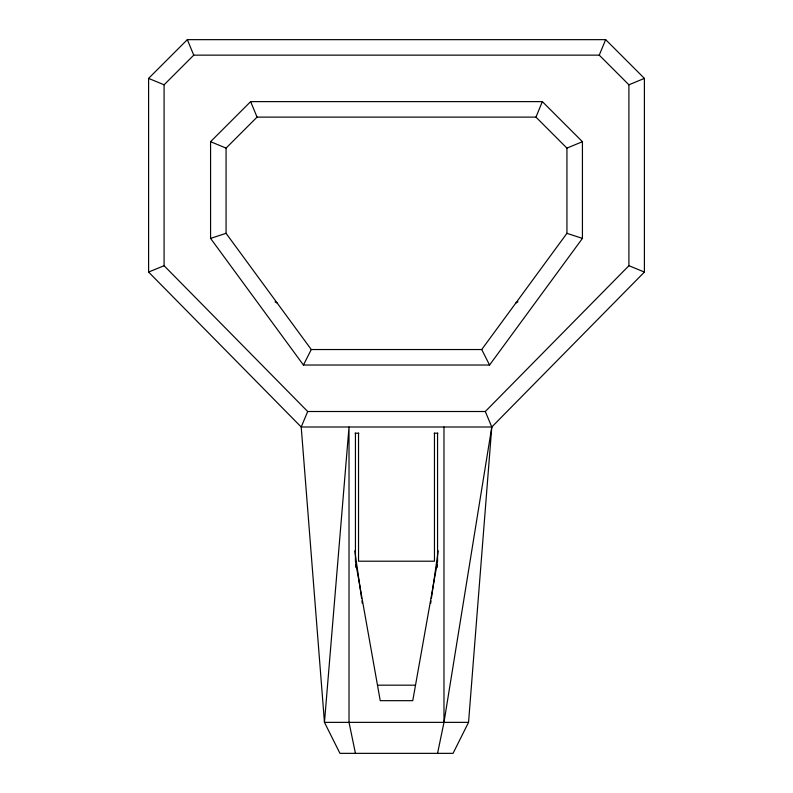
<?xml version="1.0" encoding="UTF-8"?>
<svg xmlns="http://www.w3.org/2000/svg" width="793" height="793" viewBox="0 0 793 793"><rect width="100%" height="100%" fill="white"/><g stroke="black" fill="none" stroke-linecap="round" stroke-linejoin="round"><path stroke-width="1.19" d="M437.191 567.372L437.339 564.913M307.694 411.508L301.211 427.001L324.456 722.364L339.949 753.35L453.051 753.35L468.544 722.364L491.789 427.001L485.306 411.508L628.908 265.714L628.908 84.801L599.25 55.143L193.75 55.143L164.092 84.801L164.092 265.714L307.694 411.508L485.306 411.508M430.688 603.344L431.035 600.896M431.382 598.457L438.212 550.818M437.558 753.35L443.981 722.364L491.789 427.001L644.402 272.058L644.402 78.388L605.674 39.65L187.326 39.65L148.598 78.388L148.598 272.058L301.211 427.001L491.789 427.001M535.949 117.116L566.936 148.113L566.936 233.33L481.718 349.535L311.282 349.535L226.064 233.33L226.064 148.113L257.051 117.116L535.949 117.116L542.362 101.623L582.429 141.689L582.429 238.396L489.568 365.028L303.432 365.028L210.571 238.396L210.571 141.689L250.638 101.623L542.362 101.623M599.25 55.143L605.674 39.65M303.432 365.028L311.282 349.535M515.807 303.045L517.958 301.846M628.908 84.801L644.402 78.388M566.936 148.113L582.429 141.689M148.598 272.058L164.092 265.714M210.571 238.396L226.064 233.33M355.095 433.196L358.803 433.196M434.197 433.196L437.905 433.196M377.676 685.172L415.324 685.172M468.544 722.364L324.456 722.364L349.019 427.001L349.019 722.364L355.442 753.35M566.936 233.33L582.429 238.396M628.908 265.714L644.402 272.058M148.598 78.388L164.092 84.801M210.571 141.689L226.064 148.113M275.042 301.846L277.193 303.045M481.718 349.535L489.568 365.028M250.638 101.623L257.051 117.116M187.326 39.65L193.75 55.143M354.788 550.818L361.618 598.457M361.965 600.896L362.312 603.344M355.661 564.913L355.809 567.372M443.981 427.001L443.981 722.364M437.558 433.196L437.558 561.226L412.766 700.675L380.234 700.675L355.442 561.226L355.442 433.196M434.465 433.196L434.465 561.206L358.535 561.206L358.535 433.196"/></g></svg>
